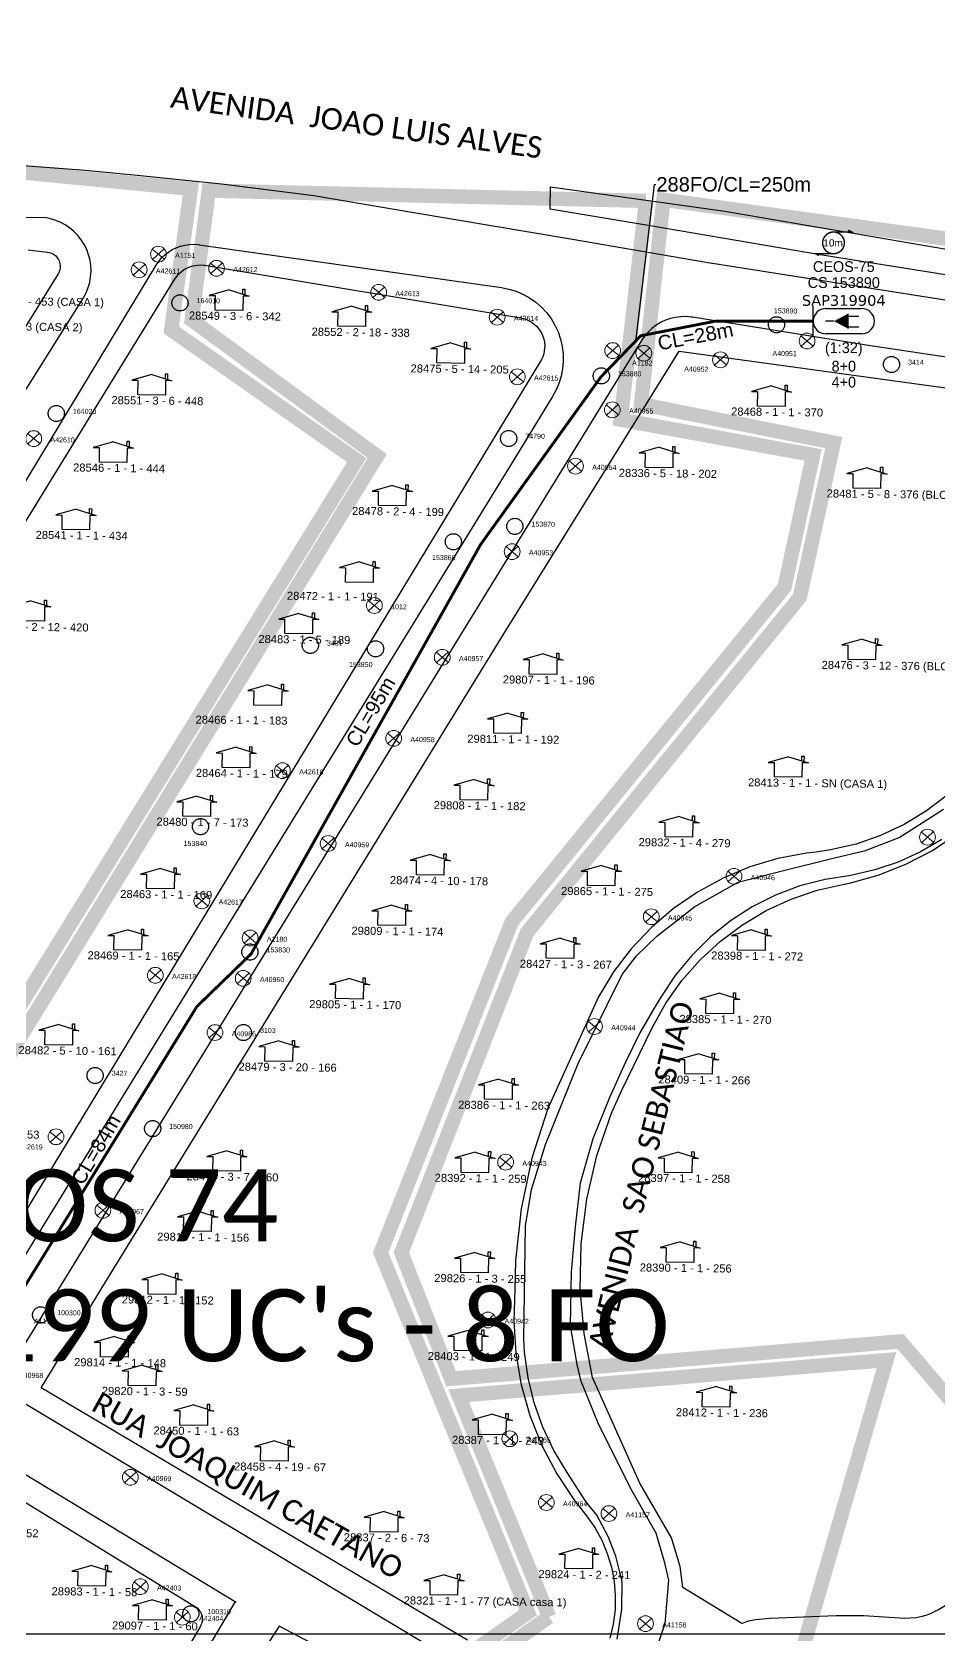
# Model space of a CAD drawing. Header units: millimetres. Extents: x 676447 to 689606, y 7455628 to 7463967.
# Drawn here: x 688625.6 to 688751.7, y 7461413.2 to 7461636.1 of the extents above; entities that cross this region are included whole.
import ezdxf
from ezdxf.enums import TextEntityAlignment as Align

# ---------------------------------------------------------------- set-up
doc = ezdxf.new("R2010")
doc.units = ezdxf.units.MM
doc.header["$LTSCALE"] = 0.1
doc.header["$MEASUREMENT"] = 0
doc.linetypes.add('PHANTOM2', pattern=[1.25, 0.625, -0.125, 0.125, -0.125, 0.125, -0.125])
doc.layers.add('10.4-Postes', color=1, linetype='Continuous', lineweight=0)
for name, color, linetype in [('Caixas Subterrâneas', 5, 'Continuous'), ('CELULARIZAÇÃO CABO 5', 7, 'Continuous'), ('CEOS', 1, 'Continuous'), ('label_cabos', 7, 'Continuous'), ('label_cabos @ 1', 7, 'Continuous'), ('LAYOUT', 7, 'Continuous'), ('LEGENDAS_INFRAESTRUTURAS', 7, 'Continuous'), ('MUB_MEIOFIO', 7, 'Continuous'), ('MUB_QUADRAS', 7, 'Continuous'), ('MUB_SEGMENTO', 7, 'Continuous'), ('NOS_DE_INFRAESTRUTURA', 7, 'Continuous'), ('surveys', 7, 'Continuous'), ('SURVEYS_LEGENDAS', 7, 'Continuous')]:
    doc.layers.add(name, color=color, linetype=linetype)
doc.styles.add('Legend', font='calibri.ttf')
doc.styles.add('siredit', font='verdana.ttf')
doc.styles.get("Standard").update_dxf_attribs({"font": 'arial.ttf'})
doc.styles.add('Style-font000', font='font000.shx')
doc.dimstyles.new('FW', dxfattribs={"dimscale": 0, "dimtxt": 2, "dimasz": 0.18, "dimexe": 0.18, "dimexo": 0.0625, "dimgap": 0.09, "dimtad": 0, "dimtoh": 1, "dimdec": 0, "dimzin": 0, "dimdsep": 46, "dimtxsty": 'Standard', "dimcen": 0.09, "dimse1": 1, "dimse2": 1, "dimsd1": 1, "dimsd2": 1, "dimclrt": 7, "dimadec": 0, "dimazin": 0, "dimtfac": 1, "dimtdec": 0, "dimtofl": 0, "dimtmove": 0, "dimatfit": 3, "dimfxl": 0, "dimtolj": 1, "dimtzin": 0, "dimarcsym": 0})

# ---------------------------------------------------------------- blocks, each defined once
blk = doc.blocks.new('PTPT')
at = {"layer": '10.4-Postes', "color": 1, "linetype": 'PHANTOM2'}
for points in [[(-0.0000079, 0.0000104), (0.0000075, -0.000002)], [(0.000007, 0.0000109), (-0.0000074, -0.0000025)]]:
    blk.add_lwpolyline(points, dxfattribs=at)
at = {"layer": '10.4-Postes', "color": 1}
blk.add_circle((-0.0000002, 0.0000042), 0.00000987, dxfattribs=at)
blk = doc.blocks.new('MHMZ')
at = {"linetype": 'PHANTOM2'}
blk.add_circle((0, 0), 0.0000101, dxfattribs=at)
blk = doc.blocks.new('LVLV')
for p, q in [((0, 0.0000254), (-0.0000251, 0.000018)), ((0, 0.0000254), (0.0000251, 0.000018)), ((0.0000169, 0.0000264), (0.0000195, 0.0000264)), ((0.0000169, 0.0000205), (0.0000169, 0.0000264)), ((0.0000195, 0.0000264), (0.0000195, 0.0000198)), ((-0.0000251, 0.000018), (-0.0000173, 0.000018)), ((-0.0000172, 0), (-0.0000172, 0.0000179)), ((0.0000172, 0), (-0.0000172, 0)), ((0.0000251, 0.000018), (0.0000172, 0.000018)), ((0.0000172, 0.000018), (0.0000172, 0))]:
    blk.add_line(p, q)
blk = doc.blocks.new('ceos')
at = {"layer": 'CEOS'}
for p, q in [((1.77, 1.77), (6.73, 1.77)), ((6.73, -1.77), (1.77, -1.77))]:
    blk.add_line(p, q, dxfattribs=at)
for points in [[(0, -2.13), (0, 2.13)], [(2.88, 0), (1.69, 0)], [(4.84, 0.7), (6.34, 0.7)], [(4.84, -0.77), (6.34, -0.77)]]:
    blk.add_lwpolyline(points, dxfattribs=at)
blk.add_lwpolyline([(2.88, 0, 0, 2.18, 0), (4.93, 0, 2.18, 2.18, 0)], format="xyseb", dxfattribs=at)
for centre, start, end in [((1.77, 0), 90, 270), ((6.73, 0), 270, 90)]:
    blk.add_arc(centre, 1.77, start, end, dxfattribs=at)
at = {"layer": 'CEOS', "style": 'siredit', "flags": 1}
for tag, height, p in [('ID', 0.887, (4.25, 9.07)), ('COORX', 0.739, (4.25, -1.77)), ('COORY', 0.739, (4.25, -1.77))]:
    blk.add_attdef(tag, text='', height=height, dxfattribs=at).set_placement(p, align=Align.MIDDLE_CENTER)
at = {"layer": 'CEOS'}
for tag, height, style, p in [('NOME?', 1.5, 'Style-font000', (4.25, 7.59)), ('LOCAL?', 1.5, 'Style-font000', (4.25, 5.37)), ('TIPO?', 1.48, 'siredit', (4.25, 2.88))]:
    blk.add_attdef(tag, text='', height=height, dxfattribs=dict(at, style=style)).set_placement(p, align=Align.MIDDLE_CENTER)
at = {"layer": 'CEOS', "style": 'Style-font000'}
for tag, p in [('RACIO_SPLITAGEM', (4.25, -2.94)), ('FIBRAS_FUSIONADAS', (4.25, -5.51)), ('FIBRAS_RESERVA', (4.25, -7.73))]:
    blk.add_attdef(tag, text='', height=1.5, dxfattribs=at).set_placement(p, align=Align.TOP_CENTER)
blk = doc.blocks.new('A$C6FB0096B')
at = {"layer": 'LAYOUT', "color": 0, "const_width": 0.2}
blk.add_lwpolyline([(0, 1.51, 1.000012), (0, -1.51, 0.999978)], format="xyb", close=True, dxfattribs=at)
for points in [[(0, 1.51), (2.52, 1.51), (2.02, 1.77)], [(0, -1.51), (-2.52, -1.51), (-2.02, -1.77)]]:
    blk.add_lwpolyline(points, dxfattribs=at)
at = {"layer": 'LAYOUT', "color": 0}
blk.add_text('10m', height=1, dxfattribs=at).set_placement((-0.06, 0), align=Align.MIDDLE_CENTER)

msp = doc.modelspace()

# ---------------------------------------------------------------- linework, layer by layer
at = {"linetype": 'Continuous'}
msp.add_lwpolyline([(688948.2, 7461413.29), (688274.34, 7461413.29), (688274.34, 7461940.23), (688948.2, 7461940.23)], close=True, dxfattribs=at)
at = {"color": 1, "const_width": 0.4}
msp.add_lwpolyline([(688611.7, 7461437.88), (688613.93, 7461436.47), (688623.69, 7461460.31), (688648.47, 7461500.59), (688656, 7461507.9), (688687.95, 7461564.88), (688704.68, 7461588.18), (688710.21, 7461593.89), (688710.21, 7461593.89), (688720.59, 7461595.92), (688734.2, 7461595.92), (688734.2, 7461595.92)], dxfattribs=at)
at = {"layer": 'CELULARIZAÇÃO CABO 5', "color": 2, "const_width": 2}
for points in [[(688610.15, 7461617.96), (688647.64, 7461614.33), (688644.9, 7461594.71), (688670.7, 7461576.59), (688670.7, 7461576.59), (688617.52, 7461490.42)], [(688697.46, 7461415.71), (688684.88, 7461446.48), (688744.39, 7461451.43), (688728.66, 7461397.23), (688659.72, 7461268.61), (688564.73, 7461145.39)], [(688487.91, 7461147.91), (688508.71, 7461198.88), (688555.9, 7461248.41), (688568.03, 7461245.66), (688580.57, 7461253.17), (688573.97, 7461259.34), (688588.93, 7461271.27), (688588.93, 7461271.27), (688622.46, 7461319.22), (688627.13, 7461336.01), (688627.13, 7461336.01), (688625.33, 7461339.86), (688637.82, 7461344.89), (688637.82, 7461344.89), (688637.82, 7461344.89), (688651.85, 7461362.75), (688651.85, 7461362.75), (688651.85, 7461362.75), (688669.79, 7461388.27), (688669.79, 7461388.27), (688677.59, 7461401.75), (688677.59, 7461401.75), (688677.59, 7461401.75), (688697.46, 7461415.71)]]:
    msp.add_lwpolyline(points, dxfattribs=at)
at = {"layer": 'CELULARIZAÇÃO CABO 5', "color": 4, "const_width": 2}
for points in [[(688567.85, 7461405.52), (688593.84, 7461458.02), (688593.84, 7461458.02), (688593.84, 7461458.02), (688593.84, 7461458.02), (688581.47, 7461488.47), (688581.47, 7461488.47), (688618.98, 7461488.29), (688618.98, 7461488.29), (688618.98, 7461488.29), (688618.98, 7461488.29), (688618.98, 7461488.29), (688618.98, 7461488.29), (688673.56, 7461577.16), (688647.76, 7461596.07), (688650.13, 7461614.08), (688710.94, 7461612.65)], [(688710.94, 7461612.65), (688707.42, 7461582.22), (688734.19, 7461577.31), (688730.21, 7461558.93), (688692.27, 7461512.38), (688692.27, 7461512.38), (688674.03, 7461466.37), (688694.54, 7461416.3), (688675.59, 7461403.03)]]:
    msp.add_lwpolyline(points, dxfattribs=at)
at = {"layer": 'CELULARIZAÇÃO CABO 5', "color": 5, "const_width": 2}
msp.add_lwpolyline([(688876.24, 7461590.42), (688876.24, 7461590.42), (689182.9, 7461225.64), (689166.25, 7461160.74), (688832.83, 7461352.61), (688832.83, 7461352.61), (688832.83, 7461352.61), (688746.33, 7461454.02), (688746.33, 7461454.02), (688746.33, 7461454.02), (688683.83, 7461448.83), (688676.91, 7461466.37), (688694.39, 7461510.89), (688694.39, 7461510.89), (688732.34, 7461557.53), (688737.06, 7461579.02), (688710.26, 7461584.38), (688713.36, 7461612.81), (688876.24, 7461590.42), (688876.24, 7461590.42)], dxfattribs=at)
at = {"layer": 'MUB_MEIOFIO', "linetype": 'Continuous'}
for points in [[(688777.54, 7461594.92), (688720.17, 7461603.94), (688720.11, 7461603.94), (688700.72, 7461607.29), (688700.7, 7461607.29), (688678.38, 7461611.05), (688664.76, 7461613.37), (688651.88, 7461614.98), (688640.15, 7461616.19), (688632.96, 7461616.86), (688621.95, 7461617.69)], [(688573.97, 7461505.63), (688632.71, 7461599.17), (688633.07, 7461599.86), (688633.36, 7461600.58), (688633.57, 7461601.32), (688633.7, 7461602.09), (688633.75, 7461602.86), (688633.72, 7461603.64), (688633.61, 7461604.41), (688633.42, 7461605.16), (688633.16, 7461605.89), (688632.81, 7461606.58), (688632.4, 7461607.24), (688631.92, 7461607.85), (688631.38, 7461608.41), (688630.78, 7461608.9), (688630.14, 7461609.33), (688629.45, 7461609.7), (688628.73, 7461609.98), (688627.98, 7461610.19), (688627.22, 7461610.33), (688581.46, 7461610.26)], [(688585.37, 7461508.67), (688634.96, 7461590.73), (688642.81, 7461603.72), (688643.16, 7461604.24), (688643.57, 7461604.72), (688644.02, 7461605.15), (688644.52, 7461605.54), (688645.05, 7461605.87), (688645.61, 7461606.14), (688646.2, 7461606.36), (688646.81, 7461606.51), (688647.44, 7461606.59), (688648.06, 7461606.61), (688648.69, 7461606.57), (688648.79, 7461606.55), (688690.83, 7461600.59), (688691.86, 7461600.39), (688692.86, 7461600.08), (688693.82, 7461599.67), (688694.74, 7461599.16), (688695.6, 7461598.56), (688696.39, 7461597.88), (688697.1, 7461597.11), (688697.73, 7461596.27), (688698.27, 7461595.37), (688698.71, 7461594.43), (688699.05, 7461593.44), (688699.28, 7461592.42), (688699.41, 7461591.38), (688699.42, 7461590.33), (688699.33, 7461589.29), (688699.13, 7461588.26), (688698.82, 7461587.26), (688698.41, 7461586.3), (688697.95, 7461585.45), (688693.79, 7461578.69), (688620.12, 7461458.87)], [(688757.34, 7461590.21), (688742.49, 7461592.45), (688742.43, 7461592.46), (688717.4, 7461596.47), (688717.23, 7461596.5), (688716.5, 7461596.56), (688715.77, 7461596.54), (688715.04, 7461596.45), (688714.33, 7461596.28), (688713.64, 7461596.04), (688712.97, 7461595.73), (688712.35, 7461595.35), (688711.76, 7461594.9), (688711.23, 7461594.4), (688710.75, 7461593.85), (688710.33, 7461593.24), (688705.02, 7461584.66), (688622.45, 7461450.3), (688620.98, 7461447.52), (688682.07, 7461410.88)], [(688706.91, 7461412.59), (688707.58, 7461416.77), (688707.64, 7461420.64), (688706.73, 7461424.17), (688705.7, 7461426.9), (688704.12, 7461429.87), (688702.55, 7461431.74), (688699.99, 7461435.8), (688698.11, 7461438.86), (688696.57, 7461442.09), (688695.37, 7461445.47), (688694.53, 7461448.96), (688694.06, 7461452.52), (688693.96, 7461454.39), (688694.16, 7461470.08), (688695.01, 7461475.14), (688696.94, 7461481.43), (688701.51, 7461492.66), (688707.64, 7461505.06), (688709.62, 7461507.63), (688712.46, 7461510.4), (688717.71, 7461514.51), (688723.77, 7461517.88), (688730.06, 7461519.53), (688736.81, 7461521.18), (688741.45, 7461522.3), (688746.17, 7461524.1), (688752.31, 7461528.06)], [(688752.09, 7461523.85), (688749.14, 7461522.11), (688746.02, 7461520.68), (688742.77, 7461519.59), (688739.42, 7461518.84), (688735.85, 7461518.29), (688732.35, 7461517.37), (688728.96, 7461516.1), (688725.73, 7461514.47), (688722.69, 7461512.52), (688719.87, 7461510.25), (688717.3, 7461507.71), (688715.01, 7461504.91), (688713.02, 7461501.89), (688711.95, 7461500.16), (688710.1, 7461496.94), (688708.1, 7461492.85), (688705.92, 7461488.06), (688703.54, 7461482.2), (688701.79, 7461476.03), (688701.07, 7461469.98), (688700.55, 7461463.71), (688700.41, 7461456.2), (688701.31, 7461450.83), (688701.83, 7461448.65), (688704.26, 7461442.69), (688708.73, 7461433.67), (688712.3, 7461427.39), (688713.49, 7461423.4), (688714.06, 7461420.83), (688713.58, 7461414.73), (688712.29, 7461411.08)], [(688653.93, 7461417.7), (688629.54, 7461432.49), (688620.7, 7461437.85), (688620.67, 7461437.87), (688620.2, 7461438.11), (688619.72, 7461438.31), (688619.21, 7461438.45), (688618.7, 7461438.54), (688618.18, 7461438.57), (688617.65, 7461438.55), (688617.13, 7461438.48), (688616.63, 7461438.35), (688616.14, 7461438.17), (688615.67, 7461437.94), (688615.22, 7461437.66), (688614.81, 7461437.33), (688614.44, 7461436.97), (688614.1, 7461436.57), (688613.81, 7461436.13), (688608.73, 7461427.6), (688526.4, 7461293.8)], [(688614.82, 7461351.87), (688653.82, 7461417.76)], [(688678.52, 7461404.64), (688659.9, 7461414.42), (688635.35, 7461376.21)]]:
    msp.add_lwpolyline(points, dxfattribs=at)
at = {"layer": 'MUB_QUADRAS', "linetype": 'Continuous'}
for points in [[(688783.7, 7461597.39), (688735.43, 7461605.09), (688711.51, 7461609.16), (688697.62, 7461611.51), (688697.67, 7461614.62), (688721.92, 7461611.2), (688757.62, 7461605.11)], [(688625.01, 7461605.82), (688627.67, 7461605.54), (688627.73, 7461605.53), (688627.93, 7461605.49), (688628.13, 7461605.43), (688628.33, 7461605.35), (688628.51, 7461605.25), (688628.68, 7461605.13), (688628.84, 7461604.99), (688628.99, 7461604.84), (688629.11, 7461604.68), (688629.22, 7461604.5), (688629.31, 7461604.31), (688629.38, 7461604.11), (688629.43, 7461603.91), (688629.46, 7461603.7), (688629.46, 7461603.49), (688629.44, 7461603.28), (688629.4, 7461603.08), (688629.34, 7461602.87), (688629.26, 7461602.68), (688629.16, 7461602.5), (688627.5, 7461599.8), (688573.52, 7461512.36)], [(688588.13, 7461508.66), (688633.88, 7461583.01), (688645.47, 7461601.84), (688645.71, 7461602.18), (688645.98, 7461602.5), (688646.28, 7461602.79), (688646.62, 7461603.04), (688646.97, 7461603.26), (688647.35, 7461603.44), (688647.75, 7461603.58), (688648.16, 7461603.68), (688648.57, 7461603.73), (688648.99, 7461603.74), (688649.41, 7461603.71), (688649.53, 7461603.69), (688693.51, 7461596.37), (688693.92, 7461596.28), (688694.31, 7461596.15), (688694.69, 7461595.97), (688695.05, 7461595.76), (688695.39, 7461595.51), (688695.7, 7461595.23), (688695.98, 7461594.92), (688696.22, 7461594.58), (688696.43, 7461594.21), (688696.6, 7461593.83), (688696.72, 7461593.43), (688696.81, 7461593.02), (688696.85, 7461592.6), (688696.84, 7461592.18), (688696.8, 7461591.77), (688696.71, 7461591.36), (688696.57, 7461590.96), (688696.4, 7461590.58), (688696.27, 7461590.35), (688677.79, 7461559.85), (688622.61, 7461468.77)], [(688686.11, 7461412.47), (688626.81, 7461447.59), (688635.28, 7461461.54), (688691.52, 7461553.06), (688715.55, 7461591.75), (688765.45, 7461584.88)], [(688752.85, 7461529.99), (688749.96, 7461527.81), (688746.86, 7461525.93), (688743.57, 7461524.39), (688740.15, 7461523.2), (688736.61, 7461522.38), (688734.62, 7461522.08), (688733.27, 7461521.92), (688729.28, 7461521.18), (688725.4, 7461520.02), (688721.66, 7461518.46), (688718.1, 7461516.52), (688714.76, 7461514.22), (688711.69, 7461511.58), (688708.9, 7461508.64), (688706.44, 7461505.42), (688704.33, 7461501.96), (688697.28, 7461486.4), (688695.05, 7461479.53), (688693.56, 7461472.46), (688692.81, 7461465.28), (688692.72, 7461461.31), (688692.54, 7461456.85), (688692.83, 7461452.4), (688693.59, 7461448), (688694.79, 7461443.7), (688696.45, 7461439.55), (688698.52, 7461435.6), (688701, 7461431.89), (688702.68, 7461429.78), (688703.82, 7461428.14), (688704.78, 7461426.39), (688705.56, 7461424.54), (688706.13, 7461422.63), (688706.51, 7461420.67), (688706.67, 7461418.67), (688706.63, 7461416.68), (688706.38, 7461414.69), (688705.92, 7461412.75)], [(688703.52, 7461448.99), (688702.34, 7461455.12), (688701.8, 7461461.35), (688701.92, 7461467.6), (688702.69, 7461473.79), (688704.11, 7461479.88), (688706.15, 7461485.78), (688707.56, 7461488.99), (688711.85, 7461497.74), (688713.72, 7461501.08), (688715.94, 7461504.21), (688718.47, 7461507.09), (688721.28, 7461509.69), (688724.35, 7461511.98), (688727.65, 7461513.94), (688731.13, 7461515.55), (688734.76, 7461516.78), (688738.5, 7461517.62), (688739.24, 7461517.74), (688743.24, 7461518.86), (688747.1, 7461520.39), (688750.77, 7461522.32), (688754.23, 7461524.62)], [(688755.23, 7461418.87), (688751.62, 7461416.68), (688750.15, 7461416), (688749.35, 7461415.75), (688748.52, 7461415.6), (688746.91, 7461415.51), (688741.25, 7461415.84), (688737.41, 7461415.86), (688728.23, 7461415.49), (688726.19, 7461415.29), (688725.22, 7461415.1), (688724.29, 7461414.81), (688716.07, 7461419.78), (688715.7, 7461422.73), (688714.5, 7461426.69), (688710.08, 7461434.31), (688703.52, 7461448.99)], [(688619.63, 7461434.7), (688648.28, 7461417.12), (688648.45, 7461417), (688648.61, 7461416.86), (688648.76, 7461416.71), (688648.88, 7461416.55), (688648.99, 7461416.37), (688649.08, 7461416.18), (688649.15, 7461415.98), (688649.2, 7461415.78), (688649.23, 7461415.57), (688649.24, 7461415.36), (688649.22, 7461415.15), (688649.18, 7461414.95), (688649.12, 7461414.75), (688649.04, 7461414.55), (688648.96, 7461414.4), (688642.01, 7461402.66)]]:
    msp.add_lwpolyline(points, dxfattribs=at)

# ---------------------------------------------------------------- block references
at = {"layer": 'Caixas Subterrâneas', "color": 5}
for p, xscale, yscale, zscale, rotation in [((688646.12, 7461598.46), 111319.4907932736, 111319.4907932736, 111319.4907932736, 359.2826118257537), ((688729.09, 7461595.42), 111319.4907932736, 111319.4907932736, 111319.4907932736, 359.2822955608578), ((688745.08, 7461589.9), 111319.4907932736, 111319.4907932736, 111319.4907932736, 359.2822330913963), ((688704.73, 7461588.31), 111319.4907932736, 111319.4907932736, 111319.4907932736, 359.2823859289585), ((688628.92, 7461583.08), 111319.4907932736, 111319.4907932736, 111319.4907932736, 359.2826723470741), ((688691.84, 7461579.6), 111319.4907932736, 111319.4907932736, 111319.4907932736, 359.2824321674266), ((688692.7, 7461567.38), 111319.4907932736, 111319.4907932736, 111319.4907932736, 359.2824250588326), ((688684.15, 7461565.24), 111319.4907932736, 111319.4907932736, 111319.4907932736, 359.2824568453143), ((688664.25, 7461550.83), 111319.4907932736, 111319.4907932736, 111319.4907932736, 359.2825279632915), ((688673.33, 7461550.35), 111319.4907932736, 111319.4907932736, 111319.4907932736, 359.2824933075351), ((688648.98, 7461525.62), 111319.4907932736, 111319.4907932736, 111319.4907932736, 359.2825780320732), ((688655.85, 7461508.18), 111319.4907932736, 111319.4907932736, 111319.4907932736, 359.2825464427452), ((688654.95, 7461496.98), 111319.4907932736, 111319.4907932736, 111319.4907932736, 359.2825463455565), ((688634.32, 7461491.01), 111319.4907932736, 111319.4907932736, 111319.4907932736, 359.2826228691088), ((688642.32, 7461483.62), 111319.4907932736, 111319.4907932736, 111319.4907932736, 359.2825901600577), ((688626.74, 7461457.71), 111319.4907932736, 111319.4907932736, 111319.4907932736, 359.2826412091669), ((688647.63, 7461416.14), 111319.4907932735, 111319.4907932735, 111319.4907932735, 359.2825487424826)]:
    msp.add_blockref('MHMZ', p, dxfattribs=dict(at, xscale=xscale, yscale=yscale, zscale=zscale, rotation=rotation))
at = {"layer": 'CEOS', "linetype": 'Continuous'}
msp.add_blockref('ceos', (688734.2, 7461595.92), dxfattribs=at).add_auto_attribs({'NOME?': 'CEOS-75', 'LOCAL?': 'CS 153890', 'TIPO?': 'SAP319904', 'RACIO_SPLITAGEM': '(1:32)', 'FIBRAS_FUSIONADAS': '8+0', 'FIBRAS_RESERVA': '4+0'})
at = {"layer": 'LAYOUT', "linetype": 'Continuous'}
msp.add_blockref('A$C6FB0096B', (688737.02, 7461606.81), dxfattribs=at)
at = {"layer": 'NOS_DE_INFRAESTRUTURA', "color": 1}
for p, xscale, yscale, zscale, rotation in [((688643.14, 7461604.78), 111319.4907932736, 111319.4907932736, 111319.4907932736, 359.2826251514924), ((688640.46, 7461602.59), 111319.4907932736, 111319.4907932736, 111319.4907932736, 359.2826346545651), ((688651.23, 7461602.81), 111319.4907932736, 111319.4907932736, 111319.4907932736, 359.2825937734283), ((688673.77, 7461599.46), 111319.4907932735, 111319.4907932735, 111319.4907932735, 359.2825070672264), ((688690.26, 7461596.01), 111319.4907932736, 111319.4907932736, 111319.4907932736, 359.2824433303332), ((688706.32, 7461591.36), 111319.4907932736, 111319.4907932736, 111319.4907932736, 359.2823808302566), ((688710.66, 7461590.99), 111319.4907932736, 111319.4907932736, 111319.4907932736, 359.282364215435), ((688733.36, 7461592.69), 111319.4907932736, 111319.4907932736, 111319.4907932736, 359.2822785026676), ((688721.31, 7461590.07), 111319.4907932736, 111319.4907932736, 111319.4907932736, 359.2823234662917), ((688693.06, 7461587.72), 111319.4907932735, 111319.4907932735, 111319.4907932735, 359.2824300734319), ((688706.28, 7461583.13), 111319.4907932736, 111319.4907932736, 111319.4907932736, 359.2823784022276), ((688625.8, 7461579.12), 111319.4907932736, 111319.4907932736, 111319.4907932736, 359.2826829570283), ((688701.15, 7461575.29), 111319.4907932736, 111319.4907932736, 111319.4907932736, 359.2823954355568), ((688692.34, 7461563.4), 111319.4907932736, 111319.4907932736, 111319.4907932736, 359.2824251571473), ((688673.18, 7461555.9), 111319.4907932736, 111319.4907932736, 111319.4907932736, 359.2824956064269), ((688682.62, 7461548.7), 111319.4907932736, 111319.4907932736, 111319.4907932736, 359.2824574590235), ((688675.86, 7461537.43), 111319.4907932736, 111319.4907932736, 111319.4907932736, 359.2824796114078), ((688660.39, 7461532.94), 111319.4907932736, 111319.4907932736, 111319.4907932736, 359.282536981417), ((688750.11, 7461523.69), 111319.4907932736, 111319.4907932736, 111319.4907932736, 359.2821931275632), ((688666.75, 7461522.81), 111319.4907932736, 111319.4907932736, 111319.4907932736, 359.2825096250698), ((688723.19, 7461518.24), 111319.4907932736, 111319.4907932736, 111319.4907932736, 359.2822937062948), ((688649.18, 7461514.83), 111319.4907932736, 111319.4907932736, 111319.4907932736, 359.2825739080932), ((688711.69, 7461512.62), 111319.4907932736, 111319.4907932736, 111319.4907932736, 359.2823356587476), ((688655.9, 7461509.66), 111319.4907932735, 111319.4907932735, 111319.4907932735, 359.2825467449057), ((688642.71, 7461504.48), 111319.4907932735, 111319.4907932735, 111319.4907932735, 359.2825952252844), ((688654.94, 7461504.05), 111319.4907932736, 111319.4907932736, 111319.4907932736, 359.2825486060916), ((688703.8, 7461497.35), 111319.4907932736, 111319.4907932736, 111319.4907932736, 359.282360821342), ((688651.01, 7461496.51), 111319.4907932735, 111319.4907932735, 111319.4907932735, 359.2825611613617), ((688628.9, 7461482.02), 111319.4907932736, 111319.4907932736, 111319.4907932736, 359.2826406549966), ((688691.43, 7461478.48), 111319.4907932736, 111319.4907932736, 111319.4907932736, 359.2824018835914), ((688635.42, 7461471.79), 111319.4907932736, 111319.4907932736, 111319.4907932736, 359.2826126471034), ((688688.96, 7461456.54), 111319.4907932736, 111319.4907932736, 111319.4907932736, 359.2824043529749), ((688692.01, 7461440.02), 111319.4907932736, 111319.4907932736, 111319.4907932736, 359.2823875831914), ((688639.23, 7461434.65), 111319.4907932736, 111319.4907932736, 111319.4907932736, 359.2825864752396), ((688697.09, 7461431.15), 111319.4907932736, 111319.4907932736, 111319.4907932736, 359.2823654667734), ((688705.8, 7461429.61), 111319.4907932736, 111319.4907932736, 111319.4907932736, 359.2823319034934), ((688640.62, 7461419.44), 111319.4907932736, 111319.4907932736, 111319.4907932736, 359.2825764205049), ((688646.47, 7461415.2), 111319.4907932736, 111319.4907932736, 111319.4907932736, 359.2825528400687), ((688710.89, 7461414.3), 111319.4907932735, 111319.4907932735, 111319.4907932735, 359.2823077331375)]:
    msp.add_blockref('PTPT', p, dxfattribs=dict(at, xscale=xscale, yscale=yscale, zscale=zscale, rotation=rotation))
at = {"layer": 'surveys', "color": 0}
for p, xscale, yscale, zscale, rotation in [((688652.95, 7461597.44), 111319.4907932735, 111319.4907932735, 111319.4907932735, 359.2825855490527), ((688670.01, 7461595.19), 111319.4907932736, 111319.4907932736, 111319.4907932736, 359.2825200100128), ((688683.78, 7461590.08), 111319.4907932736, 111319.4907932736, 111319.4907932736, 359.2824660706896), ((688642.18, 7461585.67), 111319.4907932736, 111319.4907932736, 111319.4907932736, 359.282622797388), ((688728.37, 7461584.09), 111319.4907932735, 111319.4907932735, 111319.4907932735, 359.2822947582263), ((688636.84, 7461576.3), 111319.4907932736, 111319.4907932736, 111319.4907932736, 359.2826401253446), ((688712.74, 7461575.56), 111319.4907932736, 111319.4907932736, 111319.4907932736, 359.2823514432901), ((688741.66, 7461572.69), 111319.4907932736, 111319.4907932736, 111319.4907932736, 359.2822406660079), ((688675.64, 7461570.26), 111319.4907932736, 111319.4907932736, 111319.4907932736, 359.2824808005518), ((688631.64, 7461566.93), 111319.4907932736, 111319.4907932736, 111319.4907932736, 359.2826569582605), ((688671.06, 7461559.6), 111319.4907932736, 111319.4907932736, 111319.4907932736, 359.2825048263638), ((688625.35, 7461554.2), 111319.4907932735, 111319.4907932735, 111319.4907932735, 359.2826768567754), ((688662.62, 7461552.45), 111319.4907932736, 111319.4907932736, 111319.4907932736, 359.2825229592926), ((688696.61, 7461546.82), 111319.4907932736, 111319.4907932736, 111319.4907932736, 359.2824037280336), ((688740.96, 7461548.85), 111319.4907932736, 111319.4907932736, 111319.4907932736, 359.2822358244041), ((688658.33, 7461542.5), 111319.4907932736, 111319.4907932736, 111319.4907932736, 359.2825478327912), ((688691.68, 7461538.58), 111319.4907932736, 111319.4907932736, 111319.4907932736, 359.2824198724833), ((688653.92, 7461533.83), 111319.4907932736, 111319.4907932736, 111319.4907932736, 359.2825618767189), ((688730.71, 7461532.51), 111319.4907932736, 111319.4907932736, 111319.4907932736, 359.2822696068688), ((688686.99, 7461529.34), 111319.4907932736, 111319.4907932736, 111319.4907932736, 359.2824347586516), ((688648.44, 7461527.05), 111319.4907932736, 111319.4907932736, 111319.4907932736, 359.2825784156673), ((688715.5, 7461524.19), 111319.4907932736, 111319.4907932736, 111319.4907932736, 359.282324802255), ((688680.92, 7461518.91), 111319.4907932736, 111319.4907932736, 111319.4907932736, 359.2824545714222), ((688643.4, 7461516.99), 111319.4907932736, 111319.4907932736, 111319.4907932736, 359.2825965365076), ((688704.71, 7461517.41), 111319.4907932735, 111319.4907932735, 111319.4907932735, 359.2823636694984), ((688675.56, 7461511.88), 111319.4907932736, 111319.4907932736, 111319.4907932736, 359.2824727149051), ((688638.86, 7461508.46), 111319.4907932736, 111319.4907932736, 111319.4907932736, 359.2826111282482), ((688698.98, 7461507.29), 111319.4907932736, 111319.4907932736, 111319.4907932736, 359.282382246875), ((688725.59, 7461508.43), 111319.4907932736, 111319.4907932736, 111319.4907932736, 359.2822814788572), ((688669.69, 7461501.67), 111319.4907932736, 111319.4907932736, 111319.4907932736, 359.2824917956498), ((688721.18, 7461499.61), 111319.4907932736, 111319.4907932736, 111319.4907932736, 359.2822954808669), ((688629.25, 7461495.27), 111319.4907932736, 111319.4907932736, 111319.4907932736, 359.2826341187972), ((688659.86, 7461492.98), 111319.4907932736, 111319.4907932736, 111319.4907932736, 359.2825264484622), ((688718.24, 7461491.2), 111319.4907932736, 111319.4907932736, 111319.4907932736, 359.2823066190533), ((688690.39, 7461487.68), 111319.4907932736, 111319.4907932736, 111319.4907932736, 359.2824087334241), ((688652.62, 7461477.72), 111319.4907932736, 111319.4907932736, 111319.4907932736, 359.2825491432682), ((688687.13, 7461477.51), 111319.4907932736, 111319.4907932736, 111319.4907932736, 359.2824179130769), ((688715.42, 7461477.5), 111319.4907932735, 111319.4907932735, 111319.4907932735, 359.2823103981285), ((688648.55, 7461469.33), 111319.4907932735, 111319.4907932735, 111319.4907932735, 359.282561977536), ((688715.66, 7461465.04), 111319.4907932735, 111319.4907932735, 111319.4907932735, 359.2823055822827), ((688687.09, 7461463.57), 111319.4907932736, 111319.4907932736, 111319.4907932736, 359.2824137039324), ((688643.61, 7461460.59), 111319.4907932736, 111319.4907932736, 111319.4907932736, 359.2825779875276), ((688636.98, 7461451.87), 111319.4907932736, 111319.4907932736, 111319.4907932736, 359.28260043239), ((688686.17, 7461452.73), 111319.4907932736, 111319.4907932736, 111319.4907932736, 359.282413771957), ((688640.85, 7461447.88), 111319.4907932736, 111319.4907932736, 111319.4907932736, 359.2825845038346), ((688720.69, 7461444.91), 111319.4907932736, 111319.4907932736, 111319.4907932736, 359.2822801283697), ((688648.02, 7461442.37), 111319.4907932735, 111319.4907932735, 111319.4907932735, 359.2825555147429), ((688689.55, 7461441.07), 111319.4907932736, 111319.4907932736, 111319.4907932736, 359.2823972710933), ((688659.24, 7461437.37), 111319.4907932736, 111319.4907932736, 111319.4907932736, 359.2825113032199), ((688674.49, 7461427.52), 111319.4907932736, 111319.4907932736, 111319.4907932736, 359.2824502140896), ((688701.57, 7461422.4), 111319.4907932736, 111319.4907932736, 111319.4907932736, 359.2823457023576), ((688633.85, 7461420.01), 111319.4907932736, 111319.4907932736, 111319.4907932736, 359.2826023187737), ((688682.82, 7461418.74), 111319.4907932736, 111319.4907932736, 111319.4907932736, 359.2823958836391), ((688642.27, 7461415.26), 111319.4907932736, 111319.4907932736, 111319.4907932736, 359.2825688412503)]:
    msp.add_blockref('LVLV', p, dxfattribs=dict(at, xscale=xscale, yscale=yscale, zscale=zscale, rotation=rotation))

# ---------------------------------------------------------------- texts
at = {"layer": 'CELULARIZAÇÃO CABO 5', "insert": (688607.11, 7461477.94), "char_height": 10, "attachment_point": 1, "style": 'Legend'}
msp.add_mtext_dynamic_manual_height_columns("{\\C4;CEOS 74\\PS:199 UC's - 8 FO}", width=159.4451, gutter_width=5, heights=[37.62], dxfattribs=at)
at = {"layer": 'label_cabos', "linetype": 'Continuous', "insert": (688712.38, 7461614.94), "char_height": 2, "attachment_point": 4}
msp.add_mtext('288FO/CL=250m', dxfattribs=at)
at = {"layer": 'label_cabos', "linetype": 'Continuous', "char_height": 2, "attachment_point": 4}
for s, insert, rotation in [('CL=28m', (688712.59, 7461592.81), 10.857), ('CL=95m', (688669.95, 7461537.03), 59.5771), ('CL=84m', (688631.76, 7461476.12), 59.5771)]:
    msp.add_mtext(s, dxfattribs=dict(at, insert=insert, rotation=rotation))
at = {"layer": 'LEGENDAS_INFRAESTRUTURAS', "color": 1}
for s, rotation, p in [('A1151', 359.2826, (688645.45, 7461604.75)), ('A42612', 359.2826, (688653.54, 7461602.78)), ('A42611', 359.2826, (688642.77, 7461602.57)), ('A42613', 359.2825, (688676.08, 7461599.43)), ('A42614', 359.2824, (688692.57, 7461595.99)), ('A1182', 359.2824, (688709.01, 7461589.77)), ('A40951', 359.2823, (688728.53, 7461591.09)), ('A42615', 359.2824, (688695.37, 7461587.69)), ('A40952', 359.2823, (688716.25, 7461588.92)), ('A40955', 359.2824, (688708.59, 7461583.1)), ('A42610', 359.2827, (688628.11, 7461579.09)), ('A40954', 359.2824, (688703.46, 7461575.26)), ('A40953', 359.2824, (688694.65, 7461563.38)), ('1012', 359.2825, (688675.49, 7461555.87)), ('A40957', 359.2824, (688684.93, 7461548.67)), ('A40958', 359.2825, (688678.17, 7461537.4)), ('A42616', 359.2825, (688662.7, 7461532.91)), ('A40959', 359.2825, (688669.06, 7461522.78)), ('A40946', 359.2823, (688725.5, 7461518.21)), ('A42617', 359.2826, (688651.49, 7461514.8)), ('A40945', 359.2823, (688713.99, 7461512.59)), ('A1180', 359.2825, (688658.21, 7461509.64)), ('A42618', 359.2826, (688645.02, 7461504.45)), ('A40960', 359.2825, (688657.25, 7461504.03)), ('A40966', 359.2826, (688653.32, 7461496.48)), ('A40944', 359.2824, (688706.11, 7461497.32)), ('A42619', 359.2826, (688623.65, 7461480.75)), ('A40943', 359.2824, (688693.74, 7461478.45)), ('A40967', 359.2826, (688637.73, 7461471.76)), ('A1173', 359.2826, (688625.82, 7461456.49)), ('A40942', 359.2824, (688691.27, 7461456.51)), ('A40968', 359.2826, (688623.73, 7461448.97)), ('A40965', 359.2824, (688694.32, 7461439.99)), ('A40969', 359.2826, (688641.54, 7461434.62)), ('A40964', 359.2824, (688699.4, 7461431.12)), ('A41157', 359.2823, (688708.11, 7461429.58)), ('A42403', 359.2826, (688642.93, 7461419.41)), ('A42404', 359.2825, (688648.78, 7461415.17)), ('A41156', 359.2823, (688713.2, 7461414.27))]:
    msp.add_text(s, height=0.7, rotation=rotation, dxfattribs=at).set_placement(p)
at = {"layer": 'LEGENDAS_INFRAESTRUTURAS', "color": 5}
for s, rotation, p in [('164010', 359.2826, (688648.43, 7461598.44)), ('153890', 359.2823, (688728.73, 7461597.02)), ('3414', 359.2822, (688747.39, 7461589.87)), ('153880', 359.2824, (688707.04, 7461588.28)), ('164020', 359.2827, (688631.23, 7461583.05)), ('74790', 359.2824, (688694.15, 7461579.58)), ('153870', 359.2824, (688695.01, 7461567.35)), ('153860', 359.2824, (688681.18, 7461562.71)), ('3431', 359.2825, (688666.56, 7461550.8)), ('153850', 359.2825, (688669.64, 7461547.84)), ('153840', 359.2826, (688646.62, 7461522.95)), ('153830', 359.2825, (688658.16, 7461508.15)), ('3103', 359.2825, (688657.26, 7461496.95)), ('3427', 359.2826, (688636.63, 7461490.98)), ('150980', 359.2826, (688644.63, 7461483.59)), ('100300', 359.2826, (688629.05, 7461457.68)), ('100310', 359.2825, (688649.94, 7461416.11))]:
    msp.add_text(s, height=0.7, rotation=rotation, dxfattribs=at).set_placement(p)
at = {"layer": 'MUB_SEGMENTO', "color": 253, "style": 'Legend'}
for s, rotation, p in [('AVENIDA  JOAO LUIS ALVES', 352.1245, (688644.68, 7461625.66)), ('AVENIDA  SAO SEBASTIAO', 76.1565, (688705.76, 7461452.67)), ('RUA  JOAQUIM CAETANO', 330.7948, (688633.6, 7461444.54))]:
    msp.add_text(s, height=3, rotation=rotation, dxfattribs=at).set_placement(p)
at = {"layer": 'SURVEYS_LEGENDAS', "color": 0}
for s, rotation, p in [('28593 - 1 - 1 - 453 (CASA 1)', 359.2827, (688615.75, 7461598.23)), ('28549 - 3 - 6 - 342', 359.2826, (688647.36, 7461596.16)), ('28597 - 1 - 1 - 453 (CASA 2)', 359.2827, (688612.77, 7461594.75)), ('28552 - 2 - 18 - 338', 359.2825, (688664.42, 7461593.91)), ('28475 - 5 - 14 - 205', 359.2825, (688678.19, 7461588.8)), ('28551 - 3 - 6 - 448', 359.2826, (688636.58, 7461584.39)), ('28468 - 1 - 1 - 370', 359.2823, (688722.77, 7461582.81)), ('28546 - 1 - 1 - 444', 359.2826, (688631.25, 7461575.02)), ('28336 - 5 - 18 - 202', 359.2824, (688707.15, 7461574.28)), ('28481 - 5 - 8 - 376 (BLOCO 1)', 359.2822, (688736.06, 7461571.41)), ('28478 - 2 - 4 - 199', 359.2825, (688670.05, 7461568.98)), ('28541 - 1 - 1 - 434', 359.2827, (688626.04, 7461565.65)), ('28472 - 1 - 1 - 191', 359.2825, (688660.99, 7461557.18)), ('28550 - 2 - 12 - 420', 359.2827, (688619.75, 7461552.92)), ('28483 - 1 - 5 - 189', 359.2825, (688657.02, 7461551.17)), ('28476 - 3 - 12 - 376 (BLOCO 2)', 359.2822, (688735.36, 7461547.57)), ('29807 - 1 - 1 - 196', 359.2824, (688691.01, 7461545.54)), ('28466 - 1 - 1 - 183', 359.2825, (688648.28, 7461539.96)), ('29811 - 1 - 1 - 192', 359.2824, (688686.08, 7461537.3)), ('28464 - 1 - 1 - 179', 359.2826, (688648.32, 7461532.55)), ('28413 - 1 - 1 - SN (CASA 1)', 359.2823, (688725.12, 7461531.23)), ('29808 - 1 - 1 - 182', 359.2824, (688681.4, 7461528.06)), ('28480 - 1 - 7 - 173', 359.2826, (688642.85, 7461525.77)), ('29832 - 1 - 4 - 279', 359.2823, (688709.9, 7461522.91)), ('28474 - 4 - 10 - 178', 359.2825, (688675.32, 7461517.63)), ('28463 - 1 - 1 - 169', 359.2826, (688637.81, 7461515.71)), ('29865 - 1 - 1 - 275', 359.2824, (688699.12, 7461516.13)), ('29809 - 1 - 1 - 174', 359.2825, (688669.96, 7461510.6)), ('28469 - 1 - 1 - 165', 359.2826, (688633.26, 7461507.18)), ('28398 - 1 - 1 - 272', 359.2823, (688720, 7461507.15)), ('28427 - 1 - 3 - 267', 359.2824, (688693.39, 7461506.01)), ('29805 - 1 - 1 - 170', 359.2825, (688664.1, 7461500.39)), ('28385 - 1 - 1 - 270', 359.2823, (688715.58, 7461498.33)), ('28482 - 5 - 10 - 161', 359.2826, (688623.65, 7461493.99)), ('28479 - 3 - 20 - 166', 359.2825, (688654.26, 7461491.7)), ('28409 - 1 - 1 - 266', 359.2823, (688712.64, 7461489.92)), ('28386 - 1 - 1 - 263', 359.2824, (688684.8, 7461486.4)), ('29816 - 1 - 4 - 153', 359.2827, (688613.78, 7461482.38)), ('28477 - 3 - 7 - 160', 359.2825, (688647.02, 7461476.44)), ('28392 - 1 - 1 - 259', 359.2824, (688681.54, 7461476.23)), ('28397 - 1 - 1 - 258', 359.2823, (688709.83, 7461476.23)), ('29810 - 1 - 1 - 156', 359.2826, (688642.95, 7461468.05)), ('29826 - 1 - 3 - 255', 359.2824, (688681.49, 7461462.29)), ('28390 - 1 - 1 - 256', 359.2823, (688710.06, 7461463.76)), ('29812 - 1 - 1 - 152', 359.2826, (688638.02, 7461459.31)), ('29814 - 1 - 1 - 148', 359.2826, (688631.39, 7461450.59)), ('28403 - 1 - 1 - 249', 359.2824, (688680.58, 7461451.45)), ('29820 - 1 - 3 - 59', 359.2826, (688635.25, 7461446.6)), ('28412 - 1 - 1 - 236', 359.2823, (688715.09, 7461443.63)), ('28450 - 1 - 1 - 63', 359.2826, (688642.42, 7461441.09)), ('28387 - 1 - 1 - 243', 359.2824, (688683.95, 7461439.79)), ('28458 - 4 - 19 - 67', 359.2825, (688653.64, 7461436.09)), ('29774 - 1 - 6 - 52', 359.2827, (688614.52, 7461426.92)), ('28337 - 2 - 6 - 73', 359.2825, (688668.9, 7461426.24)), ('29824 - 1 - 2 - 241', 359.2823, (688695.97, 7461421.12)), ('28983 - 1 - 1 - 58', 359.2826, (688628.26, 7461418.73)), ('28321 - 1 - 1 - 77 (CASA casa 1)', 359.2824, (688677.23, 7461417.46)), ('29097 - 1 - 1 - 60', 359.2826, (688636.67, 7461413.98))]:
    msp.add_text(s, height=1.1132, rotation=rotation, dxfattribs=at).set_placement(p)

# ---------------------------------------------------------------- leaders
at = {"layer": 'label_cabos @ 1', "linetype": 'Continuous', "annotation_type": 0, "has_hookline": 1, "hookline_direction": 0, "text_width": 21.23}
msp.add_leader([(688709.56, 7461593.46), (688712.11, 7461614.94), (688712.29, 7461614.94)], dimstyle='FW', override={"dimscale": 1}, dxfattribs=at)

doc.saveas('drawing.dxf')
